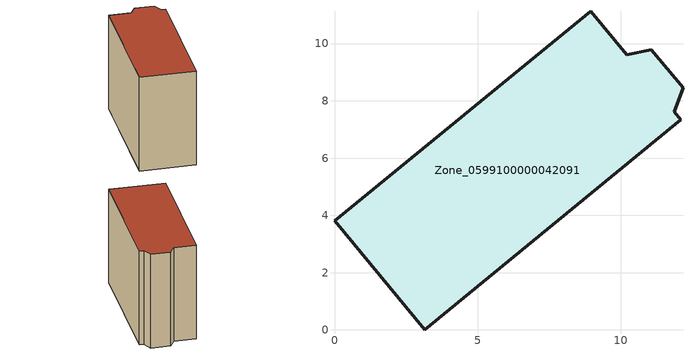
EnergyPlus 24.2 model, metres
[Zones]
Zone_0599100000042091
 floor ground (C_G): 3.15,0 0,3.81 8.95,11.14 10.21,9.62 11.06,9.79 12.17,8.46 11.87,7.62 12.1,7.34 z0
 wall outside (C_F): 11.87,7.62 12.17,8.46 11.06,9.79 10.21,9.62 8.95,11.14 0,3.81 3.15,0 12.1,7.34 11.87,7.62 z0:8.9
 roof outside (C_R): 3.15,0 12.1,7.34 11.87,7.62 12.17,8.46 11.06,9.79 10.21,9.62 8.95,11.14 0,3.81 z8.9
[BUILDING]
Pand.0599100000042091: North Axis=0; Terrain=City; Loads Convergence Tolerance Value=0.04; Temperature Convergence Tolerance Value=0.4; Solar Distribution=FullExterior; Maximum Number of Warmup Days=25; Minimum Number of Warmup Days=1
[Site:Location]
Rotterdam.The.Hague.AP_ZH_NLD Design_Conditions: Latitude=51.96; Longitude=4.45; Time Zone=1; Elevation=-4.5
[SITE:GROUNDTEMPERATURE:BUILDINGSURFACE]
18, 18, 18, 18, 18, 18, 18, 18, 18, 18, 18, 18
[MATERIAL] Thermal Absorptance=0.9; Solar Absorptance=0.7; Visible Absorptance=0.7
Name | Roughness | Thickness | Conductivity | Density | Specific Heat
G.TI.1946 | MediumSmooth | 0.15 | 1 | 540 | 1210
F.TI.1946 | Rough | 0.3 | 0.857143 | 1920 | 840
R.TI.1946 | MediumRough | 0.2 | 0.1 | 1500 | 1000
[CONSTRUCTION]
C_G: G.TI.1946
C_F: F.TI.1946
C_R: R.TI.1946
[ZONE]
Zone_0599100000042091: Type=1; Multiplier=1; Ceiling Height=Autocalculate; Volume=Autocalculate; Floor Area=autocalculate; Part of Total Floor Area=Yes
[ZONEINFILTRATION:DESIGNFLOWRATE]
Infil_Zone_0599100000042091: Zone or ZoneList or Space or SpaceList=Zone_0599100000042091; Schedule=AlwaysOn; Design Flow Rate Calculation Method=Flow/Area; Flow Rate per Floor Area=0.003; Constant Term Coefficient=1; Temperature Term Coefficient=0; Velocity Term Coefficient=0; Velocity Squared Term Coefficient=0
[HVACTEMPLATE:ZONE:IDEALLOADSAIRSYSTEM]
Zone_0599100000042091: Maximum Heating Supply Air Temperature=50; Minimum Cooling Supply Air Temperature=13; Maximum Heating Supply Air Humidity Ratio=0.0156; Minimum Cooling Supply Air Humidity Ratio=0.0077; Heating Limit=NoLimit; Cooling Limit=NoLimit; Dehumidification Control Type=ConstantSensibleHeatRatio; Cooling Sensible Heat Ratio=0.7; Dehumidification Setpoint=60; Humidification Control Type=None; Humidification Setpoint=30; Outdoor Air Method=None; Outdoor Air Flow Rate per Person=0.00944; Outdoor Air Flow Rate per Zone Floor Area=0; Outdoor Air Flow Rate per Zone=0; Demand Controlled Ventilation Type=None; Outdoor Air Economizer Type=NoEconomizer; Heat Recovery Type=None; Sensible Heat Recovery Effectiveness=0.7; Latent Heat Recovery Effectiveness=0.65
[ZONECONTROL:THERMOSTAT]
ThermostatControl_Zone_0599100000042091: Zone or ZoneList=Zone_0599100000042091; Control Type Schedule=DualSetpointControlType; Control 1=Thermostat_Zone_0599100000042091; Temperature Difference Between Cutout And Setpoint=0
[THERMOSTATSETPOINT:DUALSETPOINT]
Thermostat_Zone_0599100000042091: Heating Setpoint Temperature Schedule=HeatingSetpoint_Zone_0599100000042091; Cooling Setpoint Temperature Schedule=CoolingSetpoint_Zone_0599100000042091
[SCHEDULE:COMPACT]
HeatingSetpoint_Zone_0599100000042091: Through: 12/31, For: AllDays, Until: 24:00, 21
CoolingSetpoint_Zone_0599100000042091: Through: 12/31, For: AllDays, Until: 24:00, 24
DualSetpointControlType: Through: 12/31, For: AllDays, Until: 24:00, 4
AlwaysOn: Through: 12/31, For: AllDays, Until: 24:00, 1
